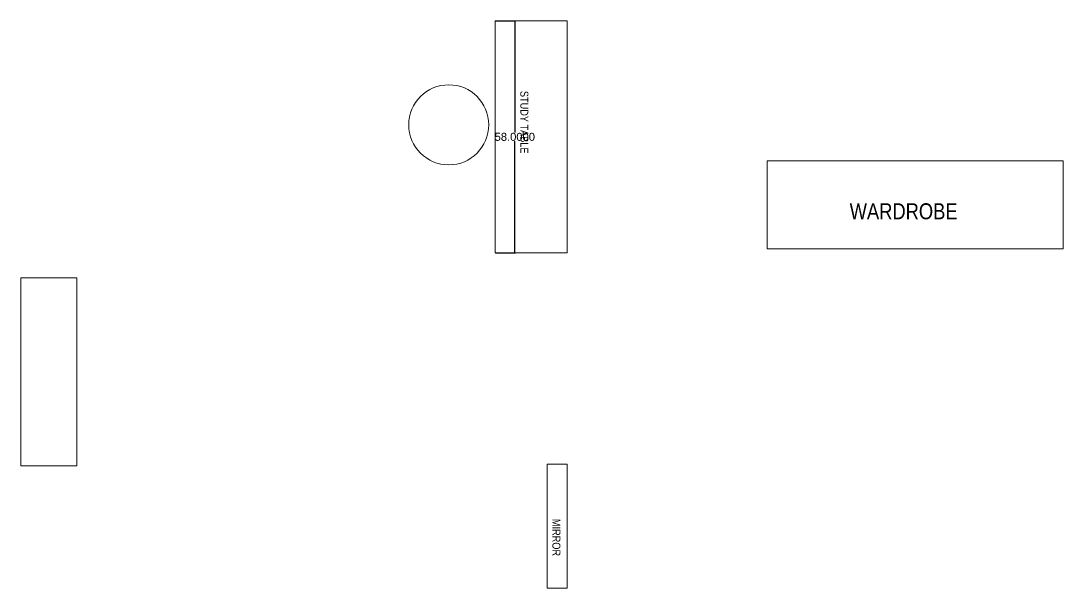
# Model space of a CAD drawing. Header units: inches. Extents: x 64138 to 64573, y -4652 to -4097.
# Drawn here: x 64254.4 to 64515, y -4651.8 to -4510 of the extents above; entities that cross this region are included whole.
import ezdxf

# ---------------------------------------------------------------- set-up
doc = ezdxf.new("R2010")
doc.units = ezdxf.units.IN
doc.header["$MEASUREMENT"] = 0
for name, color, linetype, lineweight in [('A_FURNITURE', 251, 'Continuous', 9), ('A_TEXT', 7, 'Continuous', 18), ('FUR', 47, 'Continuous', 15), ('GLINE', 7, 'Continuous', 20)]:
    doc.layers.add(name, color=color, linetype=linetype, lineweight=lineweight)
doc.styles.add('ARIAL', font='ARIALN.TTF')
doc.styles.get("Standard").update_dxf_attribs({"font": 'arial.ttf'})
doc.dimstyles.get("Standard").update_dxf_attribs({"dimtxt": 2, "dimasz": 0.18, "dimexe": 0.18, "dimexo": 0.0625, "dimgap": 0.09, "dimtad": 0, "dimtih": 1, "dimtoh": 1, "dimdec": 4, "dimzin": 0, "dimdsep": 46, "dimtxsty": 'Standard', "dimcen": 0.09, "dimadec": 0, "dimazin": 0, "dimtfac": 1, "dimtdec": 4, "dimtofl": 0, "dimtmove": 0, "dimatfit": 3, "dimfxl": 1, "dimtolj": 1, "dimtzin": 0, "dimarcsym": 0})

# ---------------------------------------------------------------- blocks, each defined once
blk = doc.blocks.new('*D43')
at = {"layer": 'Defpoints', "color": 0, "ltscale": 3, "transparency": 16777216}
for p in [(64372.99, -4509.97), (64372.99, -4567.97), (64377.88, -4567.97)]:
    blk.add_point(p, dxfattribs=at)
at = {"layer": 'GLINE', "color": 0, "lineweight": -2, "ltscale": 3, "transparency": 16777216}
for p, q in [((64373.05, -4509.97), (64378.06, -4509.97)), ((64377.88, -4510.15), (64377.88, -4537.86)), ((64377.88, -4567.79), (64377.88, -4540.08)), ((64373.05, -4567.97), (64378.06, -4567.97))]:
    blk.add_line(p, q, dxfattribs=at)
at = {"layer": 'GLINE', "color": 0, "ltscale": 3, "transparency": 16777216}
for points in [[(64377.85, -4510.15), (64377.91, -4510.15), (64377.88, -4509.97)], [(64377.85, -4567.79), (64377.91, -4567.79), (64377.88, -4567.97)]]:
    blk.add_solid(points, dxfattribs=at)
at = {"layer": 'GLINE', "color": 0, "ltscale": 3, "transparency": 16777216, "insert": (64377.88, -4538.97), "char_height": 2, "attachment_point": 5}
blk.add_mtext('\\A1;58.0000', dxfattribs=at)

msp = doc.modelspace()

# ---------------------------------------------------------------- linework, layer by layer
at = {"layer": 'A_FURNITURE', "ltscale": 3}
for points in [[(64390.9893, -4509.97213), (64372.9893, -4509.97213), (64372.9893, -4567.97213), (64390.9893, -4567.97213)], [(64390.9893, -4620.75089), (64385.9893, -4620.75089), (64385.9893, -4651.75089), (64390.9893, -4651.75089)]]:
    msp.add_lwpolyline(points, close=True, dxfattribs=at)
msp.add_circle((64361.37728, -4535.95602), 10, dxfattribs=at)
at = {"layer": 'FUR'}
msp.add_lwpolyline([(64440.9606, -4566.97847), (64514.9606, -4566.97847), (64514.9606, -4544.97847), (64440.9606, -4544.97847)], close=True, dxfattribs=at)
at = {"layer": 'GLINE', "ltscale": 3}
msp.add_lwpolyline([(64254.40081, -4621.1978), (64254.40081, -4574.1978), (64268.40081, -4574.1978), (64268.40081, -4621.1978)], close=True, dxfattribs=at)

# ---------------------------------------------------------------- texts
at = {"layer": 'A_TEXT', "width": 53.5629604, "attachment_point": 1, "style": 'ARIAL'}
for s, insert, char_height, rotation in [('\\pxqc;STUDY TABLE', (64381.27363, -4508.52691), 2, 270), ('\\pxqc;WARDROBE', (64448.29943, -4555.56583), 4, 360), ('\\pxqc;MIRROR', (64389.27363, -4612.30567), 2, 270)]:
    msp.add_mtext(s, dxfattribs=dict(at, insert=insert, char_height=char_height, rotation=rotation))

# ---------------------------------------------------------------- dimensions: what is measured, and where the dimension line sits
at = {"layer": 'GLINE', "ltscale": 3}
dim = msp.add_linear_dim(base=(64377.87728, -4567.97213), p1=(64372.9893, -4509.97213), p2=(64372.9893, -4567.97213), angle=90, dimstyle='Standard', dxfattribs=at)
dim.commit()
dim.dimension.update_dxf_attribs({"geometry": '*D43', "text_midpoint": (64377.87728, -4538.97213)})

doc.saveas('drawing.dxf')
